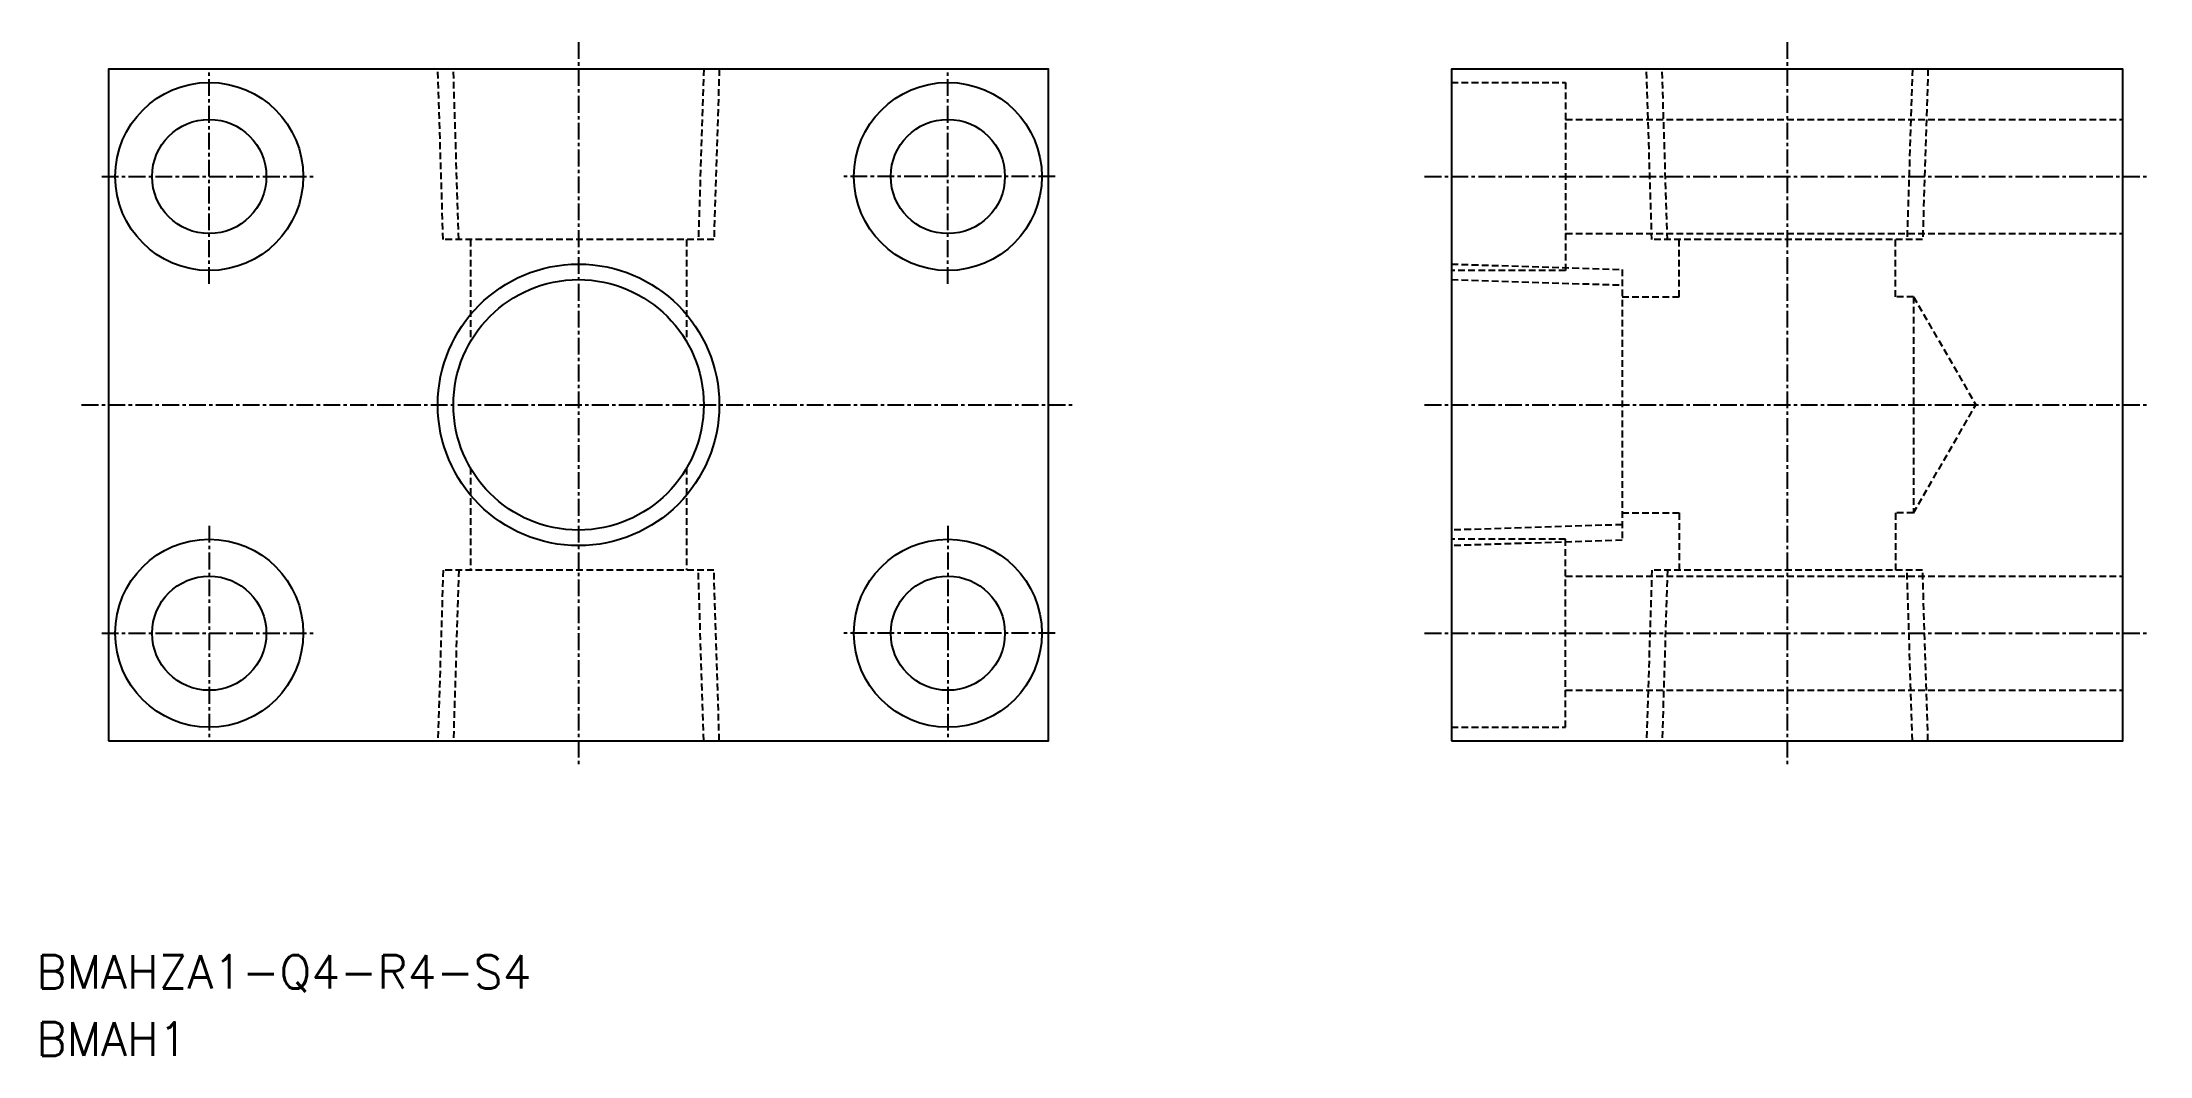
# Model space of a CAD drawing. Extents: x 57 to 214, y 57 to 132.
import ezdxf
from ezdxf.enums import TextEntityAlignment as Align

# ---------------------------------------------------------------- set-up
doc = ezdxf.new("R2010")
doc.units = 0
doc.linetypes.add('CENTER', pattern=[2, 1.25, -0.25, 0.25, -0.25])
doc.linetypes.add('DASHED', pattern=[0.75, 0.5, -0.25])
doc.layers.get('0').update_dxf_attribs({"linetype": 'CONTINUOUS'})
doc.layers.add('CENTER', color=1, linetype='CENTER')
doc.styles.get("Standard").update_dxf_attribs({"font": 'txt.shx', "bigfont": 'extfont.shx'})

msp = doc.modelspace()

# ---------------------------------------------------------------- linework, layer by layer
at = {"color": 3, "linetype": 'DASHED'}
for p, q in [((86.92, 117.3), (86.52, 130)), ((88.08, 117.3), (87.68, 130)), ((106.32, 130), (105.92, 117.3)), ((107.48, 130), (107.08, 117.3)), ((162, 129), (170.5, 129)), ((170.5, 129), (170.5, 115)), ((176.92, 117.3), (176.52, 130)), ((178.08, 117.3), (177.68, 130)), ((196.32, 130), (195.92, 117.3)), ((197.48, 130), (197.08, 117.3)), ((170.5, 126.25), (212, 126.25)), ((170.5, 117.75), (212, 117.75)), ((107.08, 117.3), (86.92, 117.3)), ((88.95, 117.3), (88.95, 109.69)), ((105.05, 117.3), (105.05, 109.69)), ((197.08, 117.3), (176.92, 117.3)), ((178.95, 113.05), (178.95, 117.3)), ((195.05, 113.05), (195.05, 117.3)), ((162, 115.48), (174.7, 115.08)), ((170.5, 115), (162, 115)), ((174.7, 115.08), (174.7, 94.92)), ((162, 114.32), (174.7, 113.92)), ((174.7, 113.05), (178.95, 113.05)), ((196.4, 113.05), (195.05, 113.05)), ((196.4, 113.05), (201.05, 105)), ((196.4, 113.05), (196.4, 96.95)), ((196.4, 96.95), (201.05, 105)), ((88.95, 100.31), (88.95, 92.7)), ((105.05, 100.31), (105.05, 92.7)), ((174.7, 96.08), (162, 95.68)), ((174.7, 96.95), (178.95, 96.95)), ((178.95, 96.95), (178.95, 92.7)), ((195.05, 96.95), (195.05, 92.7)), ((196.4, 96.95), (195.05, 96.95)), ((170.5, 95), (162, 95)), ((174.7, 94.92), (162, 94.52)), ((170.5, 81), (170.5, 95)), ((86.92, 92.7), (86.52, 80)), ((107.08, 92.7), (86.92, 92.7)), ((88.08, 92.7), (87.68, 80)), ((106.32, 80), (105.92, 92.7)), ((107.48, 80), (107.08, 92.7)), ((176.92, 92.7), (176.52, 80)), ((197.08, 92.7), (176.92, 92.7)), ((178.08, 92.7), (177.68, 80)), ((196.32, 80), (195.92, 92.7)), ((197.48, 80), (197.08, 92.7)), ((170.5, 92.25), (212, 92.25)), ((170.5, 83.75), (212, 83.75)), ((162, 81), (170.5, 81))]:
    msp.add_line(p, q, dxfattribs=at)
at = {"color": 7, "linetype": 'CONTINUOUS'}
for points in [[(62, 80), (132, 80), (132, 130), (62, 130)], [(162, 80), (212, 80), (212, 130), (162, 130)]]:
    msp.add_lwpolyline(points, close=True, dxfattribs=at)
for centre, radius in [((69.5, 122), 7), ((124.5, 122), 7), ((69.5, 122), 4.25), ((124.5, 122), 4.25), ((97, 105), 9.32), ((69.5, 88), 7), ((124.5, 88), 7), ((69.5, 88), 4.25), ((124.5, 88), 4.25)]:
    msp.add_circle(centre, radius, dxfattribs=at)
at = {"color": 3, "linetype": 'CONTINUOUS'}
msp.add_circle((97, 105), 10.48, dxfattribs=at)
at = {"layer": 'CENTER', "color": 1, "linetype": 'CENTER'}
for p, q in [((97, 132), (97, 78)), ((187, 132), (187, 78)), ((69.5, 114), (69.5, 130)), ((124.5, 114), (124.5, 130)), ((61.5, 122), (77.5, 122)), ((132.5, 122), (116.5, 122)), ((160, 122), (214, 122)), ((60, 105), (134, 105)), ((160, 105), (214, 105)), ((69.5, 96), (69.5, 80)), ((124.5, 96), (124.5, 80)), ((61.5, 88), (77.5, 88)), ((132.5, 88), (116.5, 88)), ((160, 88), (214, 88))]:
    msp.add_line(p, q, dxfattribs=at)

# ---------------------------------------------------------------- texts
at = {"color": 7, "linetype": 'CONTINUOUS'}
for s, p in [('BMAHZA1-Q4-R4-S4', (56.63, 62.79)), ('BMAH1', (56.63, 57.79))]:
    msp.add_text(s, height=2.5, dxfattribs=at).set_placement(p, align=Align.MIDDLE_LEFT)

doc.saveas('drawing.dxf')
